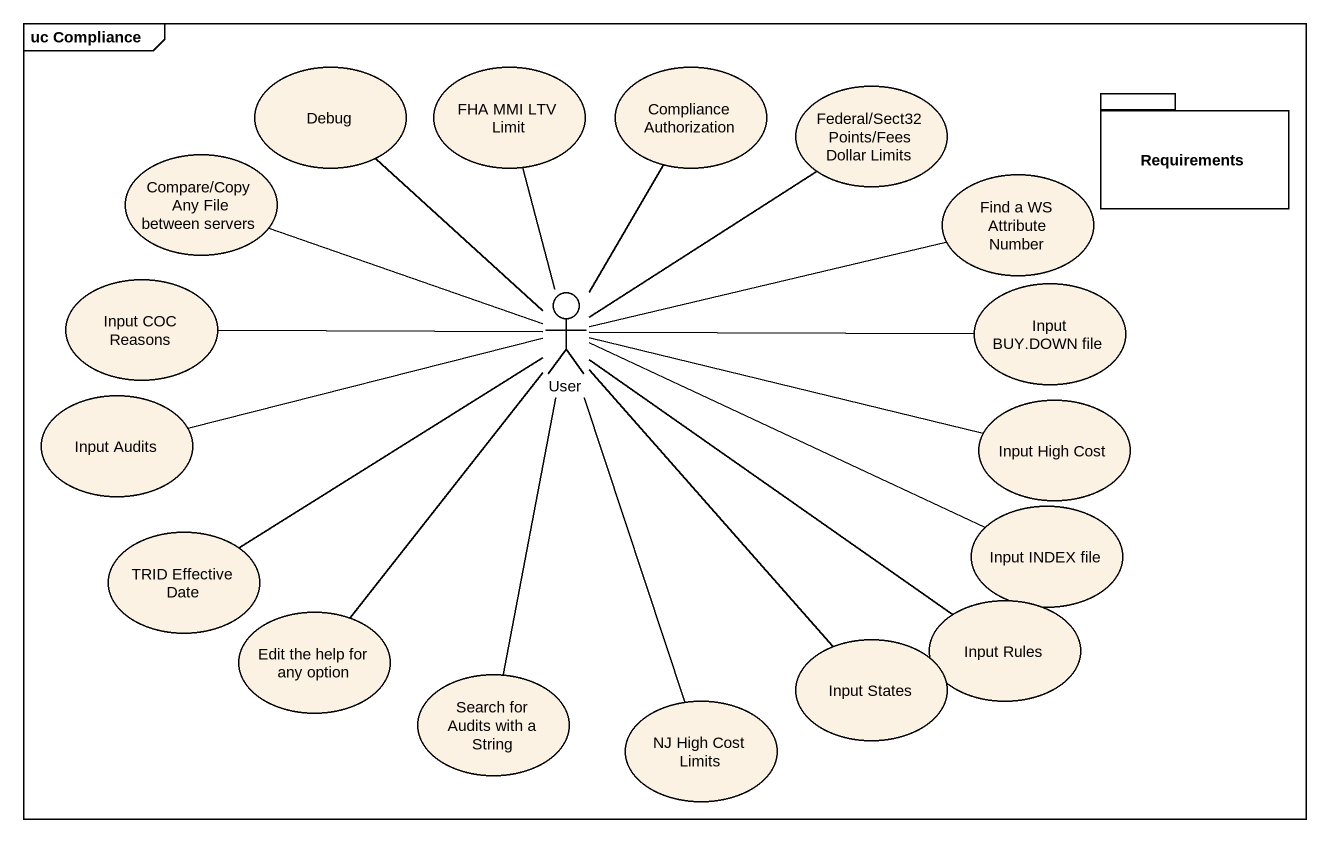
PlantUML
@startuml
mainframe uc Compliance
usecase Debug
usecase "FHA MMI LTV Limit" as FHA_MMI_LTV_Limit
usecase "Compliance Authorization" as Compliance_Authorization
usecase "Federal/Sect32 Points/Fees Dollar Limits" as Federal_Sect32_Points_Fees
package Requirements {
}
usecase "Compare/Copy Any File between servers" as Compare_Copy_Any_File
usecase "Find a WS Attribute Number" as Find_a_WS_Attribute_Number
usecase "Input COC Reasons" as Input_COC_Reasons
actor User
usecase "Input BUY.DOWN file" as Input_BUY_DOWN_file
usecase "Input Audits" as Input_Audits
usecase "Input High Cost" as Input_High_Cost
usecase "TRID Effective Date" as TRID_Effective_Date
usecase "Input INDEX file" as Input_INDEX_file
usecase "Edit the help for any option" as Edit_the_help_for_any_option
usecase "Input Rules" as Input_Rules
usecase "Search for Audits with a String" as Search_for_Audits_with_a
usecase "Input States" as Input_States
usecase "NJ High Cost Limits" as NJ_High_Cost_Limits
User -up- Debug
User -up- FHA_MMI_LTV_Limit
User -up- Compliance_Authorization
User -up- Federal_Sect32_Points_Fees
User -left- Compare_Copy_Any_File
User -right- Find_a_WS_Attribute_Number
User -left- Input_COC_Reasons
User -right- Input_BUY_DOWN_file
User -left- Input_Audits
User -right- Input_High_Cost
User -left- TRID_Effective_Date
User -right- Input_INDEX_file
User -- Edit_the_help_for_any_option
User -- Input_Rules
User -- Search_for_Audits_with_a
User -- Input_States
User -- NJ_High_Cost_Limits
@enduml
